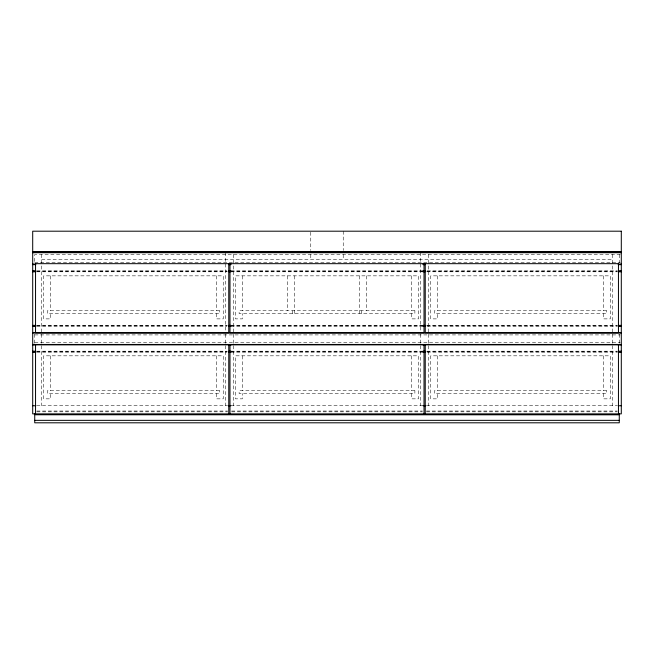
<?xml version="1.0" encoding="UTF-8"?>
<svg xmlns="http://www.w3.org/2000/svg" width="654" height="654" viewBox="0 0 654 654"><rect width="100%" height="100%" fill="white"/><g stroke="black" fill="none" stroke-linecap="round" stroke-linejoin="round"><path stroke-width="0.49" stroke-dasharray="3.27 2.45" d="M620.278 254.545L34.744 254.545L34.727 262.736M41.627 259.613L612.373 259.613M34.744 262.254L620.278 262.254M36.788 270.821L226.856 270.821M230.944 270.821L423.056 270.821M427.144 270.821L617.212 270.821M36.673 271.385L227.347 271.385M230.944 271.385L423.056 271.385M426.653 271.385L617.327 271.385M36.788 271.794L226.856 271.794M230.944 271.794L423.056 271.794M427.144 271.794L617.212 271.794M36.788 325.373L226.856 325.373M230.944 325.373L423.056 325.373M427.144 325.373L617.212 325.373M36.673 325.782L227.347 325.782M230.944 325.782L423.056 325.782M426.653 325.782L617.327 325.782M36.788 326.354L226.856 326.354M230.944 326.354L423.056 326.354M427.144 326.354L617.212 326.354M34.744 334.913L620.278 334.913M34.744 342.631L620.278 342.631M36.788 351.19L226.856 351.19M230.944 351.19L423.056 351.19M427.144 351.19L617.212 351.19M36.673 351.762L227.347 351.762M230.944 351.762L423.056 351.762M426.653 351.762L617.327 351.762M36.788 352.171L226.856 352.171M230.944 352.171L423.056 352.171M427.144 352.171L617.212 352.171M36.673 405.75L227.535 405.75M230.944 405.75L423.056 405.75M426.465 405.75L617.327 405.75M36.771 411.031L227.535 411.031M231.614 411.031L422.386 411.031M426.465 411.031L617.229 411.031M36.771 411.84L227.535 411.84M231.614 411.84L422.386 411.84M426.465 411.84L617.229 411.84M619.273 254.561L619.273 262.736M619.273 334.219L619.273 343.44M612.373 254.48L612.373 333.221M612.373 334.243L612.373 405.75M603.438 275.849L603.438 310.764M603.438 313.601L603.438 318.882L610.337 318.882L610.337 275.849L430.716 275.849L430.716 318.882L437.616 318.882L437.616 313.601M603.438 355.825L603.438 390.732M603.438 393.569L603.438 398.85L610.337 398.85L610.337 355.825L430.716 355.825L430.716 398.85L437.616 398.85L437.616 393.569M437.616 275.849L437.616 310.764M437.616 355.825L437.616 390.732M428.689 254.48L428.689 333.221M428.689 334.243L428.689 405.75M420.571 252.493L420.571 333.221M420.571 334.243L420.571 405.75M411.636 275.849L411.636 310.764M411.636 313.601L411.636 318.882L418.535 318.882L418.535 275.849L235.465 275.849L235.465 318.882L242.364 318.882L242.364 313.601M411.636 355.825L411.636 390.732M411.636 393.569L411.636 398.85L418.535 398.85L418.535 355.825L235.465 355.825L235.465 398.85L242.364 398.85L242.364 393.569M366.379 275.849L366.379 310.764M361.507 310.764L361.507 313.601M359.471 275.849L359.471 313.601M343.236 231.197L343.236 250.482M343.219 254.545L343.219 259.613M310.764 232.219L310.764 250.482M310.781 254.545L310.781 259.613M294.529 275.849L294.529 313.601M292.493 310.764L292.493 313.601M287.621 275.849L287.621 310.764M242.364 275.849L242.364 310.764M242.364 355.825L242.364 390.732M233.437 254.48L233.437 333.221M233.437 334.243L233.437 405.75M225.311 252.493L225.311 333.221M225.311 334.243L225.311 405.75M216.384 275.849L216.384 310.764M216.384 313.601L216.384 318.882L223.284 318.882L223.284 275.849L43.663 275.849L43.663 318.882L50.562 318.882L50.562 313.601M216.384 355.825L216.384 390.732M216.384 393.569L216.384 398.85L223.284 398.85L223.284 355.825L43.663 355.825L43.663 398.85L50.562 398.85L50.562 393.569M50.562 275.849L50.562 310.764M50.562 355.825L50.562 390.732M41.627 254.48L41.627 333.221M41.627 334.243L41.627 405.75M34.727 334.219L34.727 343.44M219.63 310.764L47.317 310.764L47.317 313.601L219.63 313.601L219.63 310.764M414.881 310.764L239.119 310.764L239.119 313.601L414.881 313.601L414.881 310.764M606.683 310.764L434.37 310.764L434.37 313.601L606.683 313.601L606.683 310.764M219.63 390.732L47.317 390.732L47.317 393.569L219.63 393.569L219.63 390.732M414.881 390.732L239.119 390.732L239.119 393.569L414.881 393.569L414.881 390.732M606.683 390.732L434.37 390.732L434.37 393.569L606.683 393.569L606.683 390.732"/><path stroke-width="0.98" d="M32.7 251.496L621.3 251.496M32.7 252.15L621.3 252.15M32.7 252.714L621.3 252.714M32.7 264.077L35.766 264.077M228.9 264.077L230.944 264.077M423.056 264.077L425.1 264.077M618.234 264.077L621.3 264.077M32.7 264.649L35.766 264.649M228.9 264.649L230.944 264.649M423.056 264.649L425.1 264.649M618.234 264.649L621.3 264.649M32.7 270.821L35.766 270.821M228.9 270.821L230.944 270.821M423.056 270.821L425.1 270.821M618.234 270.821L621.3 270.821M32.7 271.385L35.766 271.385M228.36 271.385L230.944 271.385M423.056 271.385L425.64 271.385M618.234 271.385L621.3 271.385M32.7 271.794L35.766 271.794M228.9 271.794L230.944 271.794M423.056 271.794L425.1 271.794M618.234 271.794L621.3 271.794M32.7 325.373L35.766 325.373M228.9 325.373L230.944 325.373M423.056 325.373L425.1 325.373M618.234 325.373L621.3 325.373M32.7 325.782L35.766 325.782M228.36 325.782L230.944 325.782M423.056 325.782L425.64 325.782M618.234 325.782L621.3 325.782M32.7 326.354L35.766 326.354M228.9 326.354L230.944 326.354M423.056 326.354L425.1 326.354M618.234 326.354L621.3 326.354M32.7 332.518L35.766 332.518M228.9 332.518L230.944 332.518M423.056 332.518L425.1 332.518M618.234 332.518L621.3 332.518M32.7 333.09L621.3 333.09M32.7 344.454L621.3 344.454M32.7 345.026L35.766 345.026M228.9 345.026L230.944 345.026M423.056 345.026L425.1 345.026M618.234 345.026L621.3 345.026M32.7 351.19L35.766 351.19M228.9 351.19L230.944 351.19M423.056 351.19L425.1 351.19M618.234 351.19L621.3 351.19M32.7 351.762L35.766 351.762M228.36 351.762L230.944 351.762M423.056 351.762L425.64 351.762M618.234 351.762L621.3 351.762M32.7 352.171L35.766 352.171M228.9 352.171L230.944 352.171M423.056 352.171L425.1 352.171M618.234 352.171L621.3 352.171M32.7 405.75L35.766 405.75M228.36 405.75L230.944 405.75M423.056 405.75L425.64 405.75M618.234 405.75L621.3 405.75M34.727 414.636L619.273 414.636L619.273 422.803L34.727 422.803L34.727 414.636L619.273 414.685M34.727 420.35L619.273 420.35M619.273 413.639L619.273 414.268M618.455 413.868L618.455 344.862L425.239 344.862L425.239 413.868M424.021 413.868L424.021 344.862L229.979 344.862L229.979 413.868M228.769 413.868L228.769 344.862L35.545 344.862L35.545 413.868M34.727 413.639L34.727 414.268M621.3 231.197L32.7 231.197L32.7 413.868L621.3 413.868L621.3 231.197M228.769 263.676L35.545 263.676L35.545 332.682L228.769 332.682L228.769 263.676M424.021 263.676L229.979 263.676L229.979 332.682L424.021 332.682L424.021 263.676M618.455 263.676L425.239 263.676L425.239 332.682L618.455 332.682L618.455 263.676"/></g></svg>
